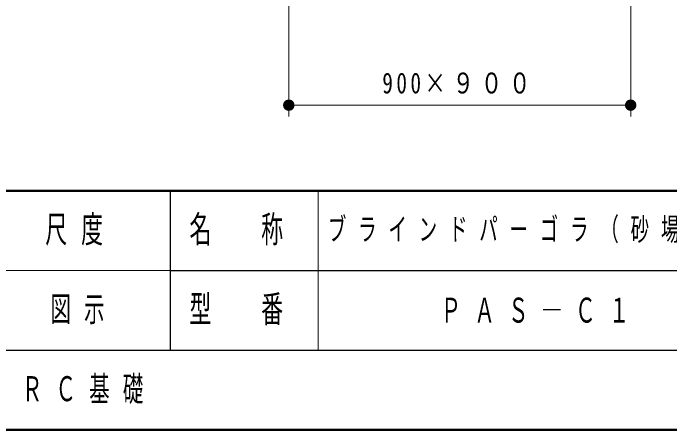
# Model space of a CAD drawing. Units: millimetres on the paper. Extents: x -385 to 0, y 0 to 267.
# Drawn here: x -201.3 to -143.6, y 0 to 36.6 of the extents above; entities that cross this region are included whole.
import ezdxf

# ---------------------------------------------------------------- set-up
doc = ezdxf.new("R2010")
doc.units = ezdxf.units.MM
doc.layers.add('LY_1', color=4, linetype='Continuous', lineweight=25)
doc.layers.add('LY_2', color=7, linetype='Continuous', lineweight=13)
doc.layers.add('LY_3', color=7, linetype='Continuous')
doc.styles.add('ＭＳ ゴシック', font='')
doc.styles.get('ＭＳ ゴシック').set_extended_font_data('MS Gothic')

# ---------------------------------------------------------------- blocks, each defined once
blk = doc.blocks.new('filled_dot')
at = {"color": 0, "linetype": 'Continuous', "lineweight": -2, "const_width": 1.25}
blk.add_lwpolyline([(-0.625, 0, 1), (0.625, 0, 1)], format="xyb", close=True, dxfattribs=at)

msp = doc.modelspace()

# ---------------------------------------------------------------- linework, layer by layer
at = {"layer": 'LY_1', "color": 7, "lineweight": 13}
for p, q in [((-177.08, 57.523), (-177.08, 27.523)), ((-147.08, 57.523), (-147.08, 27.523)), ((-147.08, 28.523), (-177.08, 28.523))]:
    msp.add_line(p, q, dxfattribs=at)
at = {"layer": 'LY_2', "lineweight": 50}
for p, q in [((-385, 21), (0, 21)), ((-385, 0), (0, 0))]:
    msp.add_line(p, q, dxfattribs=at)
at = {"layer": 'LY_2', "color": 211, "lineweight": 25}
for p, q in [((-187.5, 21), (-187.5, 7)), ((-187.5, 14), (-70, 14)), ((-242.5, 7), (0, 7))]:
    msp.add_line(p, q, dxfattribs=at)
at = {"layer": 'LY_2'}
for p, q in [((-174.5, 21), (-174.5, 7)), ((-242.5, 14), (-187.5, 14))]:
    msp.add_line(p, q, dxfattribs=at)

# ---------------------------------------------------------------- block references
at = {"layer": 'LY_1', "color": 7, "lineweight": 13, "xscale": 0.4, "yscale": 0.4}
msp.add_blockref('filled_dot', (-177.08, 28.523), dxfattribs=at)
at = {"layer": 'LY_1', "color": 7, "lineweight": 13, "xscale": 0.4, "yscale": 0.4, "rotation": 180}
msp.add_blockref('filled_dot', (-147.08, 28.523), dxfattribs=at)

# ---------------------------------------------------------------- texts
at = {"layer": 'LY_1', "color": 7, "style": 'ＭＳ ゴシック'}
for s, insert, char_height, attachment_point in [('\\T1.32;\\W0.75;900×９００', (-162.08, 29.523), 1.833, 8), ('\\T1.64;\\W0.6;ブラインドパーゴラ（砂場用）', (-173.65, 17.5), 1.979, 4), ('\\T1.64;\\W0.6;図示', (-198, 10.5), 2.199, 4), ('\\T1.64;\\W0.6;ＰＡＳ―Ｃ１', (-163.75, 10.5), 2.199, 4), ('\\T1.64;\\W0.6;ＲＣ基礎', (-200.5, 3.5), 2.199, 4)]:
    msp.add_mtext(s, dxfattribs=dict(at, insert=insert, char_height=char_height, attachment_point=attachment_point))
at = {"layer": 'LY_2', "color": 4, "char_height": 2.346, "attachment_point": 4, "style": 'ＭＳ ゴシック'}
for s, insert in [('\\T1.64;\\W0.6;尺度', (-198.45, 17.5)), ('\\T1.64;\\W0.6;名\u3000称', (-185.8, 17.5)), ('\\T1.64;\\W0.6;型\u3000番', (-185.8, 10.5))]:
    msp.add_mtext(s, dxfattribs=dict(at, insert=insert))
at = {"layer": 'LY_3', "insert": (-198, 10.5), "char_height": 2.199, "attachment_point": 4, "style": 'ＭＳ ゴシック'}
msp.add_mtext('\\T1.64;\\W0.6;図示', dxfattribs=at)

doc.saveas('drawing.dxf')
